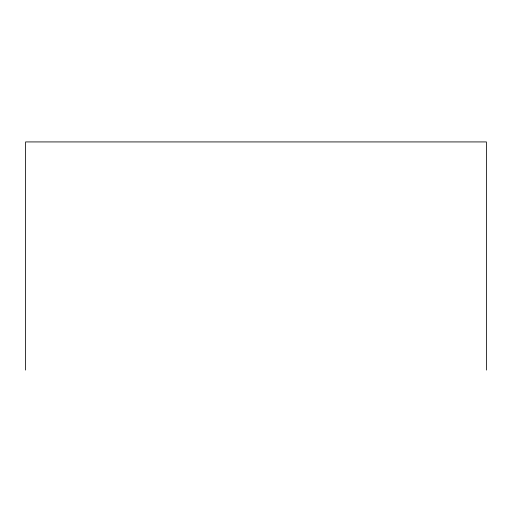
<?xml version="1.0" encoding="UTF-8"?>
<svg xmlns="http://www.w3.org/2000/svg" width="512" height="512" viewBox="0 0 512 512"><rect width="100%" height="100%" fill="white"/><g stroke="black" fill="none" stroke-linecap="round" stroke-linejoin="round"><path stroke-width="0.77" d="M486.4 370.074L486.4 141.926L25.6 141.926L25.6 370.074"/></g></svg>
